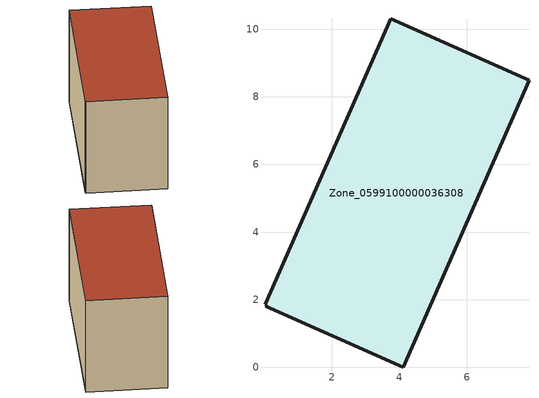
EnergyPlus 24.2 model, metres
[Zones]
Zone_0599100000036308
 floor ground (C_G): 0.07,1.85 0.02,1.86 3.74,10.31 7.84,8.5 4.11,0 0.05,1.8 z0
 wall outside (C_F): 4.11,0 7.84,8.5 3.74,10.31 0.02,1.86 0.07,1.85 0.05,1.8 4.11,0 z0:5.89
 roof outside (C_R): 0.07,1.85 0.05,1.8 4.11,0 7.84,8.5 3.74,10.31 0.02,1.86 z5.89
[BUILDING]
Pand.0599100000036308: North Axis=0; Terrain=City; Loads Convergence Tolerance Value=0.04; Temperature Convergence Tolerance Value=0.4; Solar Distribution=FullExterior; Maximum Number of Warmup Days=25; Minimum Number of Warmup Days=1
[Site:Location]
Rotterdam.The.Hague.AP_ZH_NLD Design_Conditions: Latitude=51.96; Longitude=4.45; Time Zone=1; Elevation=-4.5
[SITE:GROUNDTEMPERATURE:BUILDINGSURFACE]
18, 18, 18, 18, 18, 18, 18, 18, 18, 18, 18, 18
[MATERIAL] Thermal Absorptance=0.9; Solar Absorptance=0.7; Visible Absorptance=0.7
Name | Roughness | Thickness | Conductivity | Density | Specific Heat
G.TI.1946-1964 | MediumSmooth | 0.15 | 1 | 540 | 1210
F.TI.1946-1964 | Rough | 0.3 | 0.857143 | 1920 | 840
R.TI.1946-1964 | MediumRough | 0.2 | 0.277778 | 1500 | 1000
[CONSTRUCTION]
C_G: G.TI.1946-1964
C_F: F.TI.1946-1964
C_R: R.TI.1946-1964
[ZONE]
Zone_0599100000036308: Type=1; Multiplier=1; Ceiling Height=Autocalculate; Volume=Autocalculate; Floor Area=autocalculate; Part of Total Floor Area=Yes
[ZONEINFILTRATION:DESIGNFLOWRATE]
Infil_Zone_0599100000036308: Zone or ZoneList or Space or SpaceList=Zone_0599100000036308; Schedule=AlwaysOn; Design Flow Rate Calculation Method=Flow/Area; Flow Rate per Floor Area=0.003; Constant Term Coefficient=1; Temperature Term Coefficient=0; Velocity Term Coefficient=0; Velocity Squared Term Coefficient=0
[HVACTEMPLATE:ZONE:IDEALLOADSAIRSYSTEM]
Zone_0599100000036308: Maximum Heating Supply Air Temperature=50; Minimum Cooling Supply Air Temperature=13; Maximum Heating Supply Air Humidity Ratio=0.0156; Minimum Cooling Supply Air Humidity Ratio=0.0077; Heating Limit=NoLimit; Cooling Limit=NoLimit; Dehumidification Control Type=ConstantSensibleHeatRatio; Cooling Sensible Heat Ratio=0.7; Dehumidification Setpoint=60; Humidification Control Type=None; Humidification Setpoint=30; Outdoor Air Method=None; Outdoor Air Flow Rate per Person=0.00944; Outdoor Air Flow Rate per Zone Floor Area=0; Outdoor Air Flow Rate per Zone=0; Demand Controlled Ventilation Type=None; Outdoor Air Economizer Type=NoEconomizer; Heat Recovery Type=None; Sensible Heat Recovery Effectiveness=0.7; Latent Heat Recovery Effectiveness=0.65
[ZONECONTROL:THERMOSTAT]
ThermostatControl_Zone_0599100000036308: Zone or ZoneList=Zone_0599100000036308; Control Type Schedule=DualSetpointControlType; Control 1=Thermostat_Zone_0599100000036308; Temperature Difference Between Cutout And Setpoint=0
[THERMOSTATSETPOINT:DUALSETPOINT]
Thermostat_Zone_0599100000036308: Heating Setpoint Temperature Schedule=HeatingSetpoint_Zone_0599100000036308; Cooling Setpoint Temperature Schedule=CoolingSetpoint_Zone_0599100000036308
[SCHEDULE:COMPACT]
HeatingSetpoint_Zone_0599100000036308: Through: 12/31, For: AllDays, Until: 24:00, 21
CoolingSetpoint_Zone_0599100000036308: Through: 12/31, For: AllDays, Until: 24:00, 24
DualSetpointControlType: Through: 12/31, For: AllDays, Until: 24:00, 4
AlwaysOn: Through: 12/31, For: AllDays, Until: 24:00, 1
